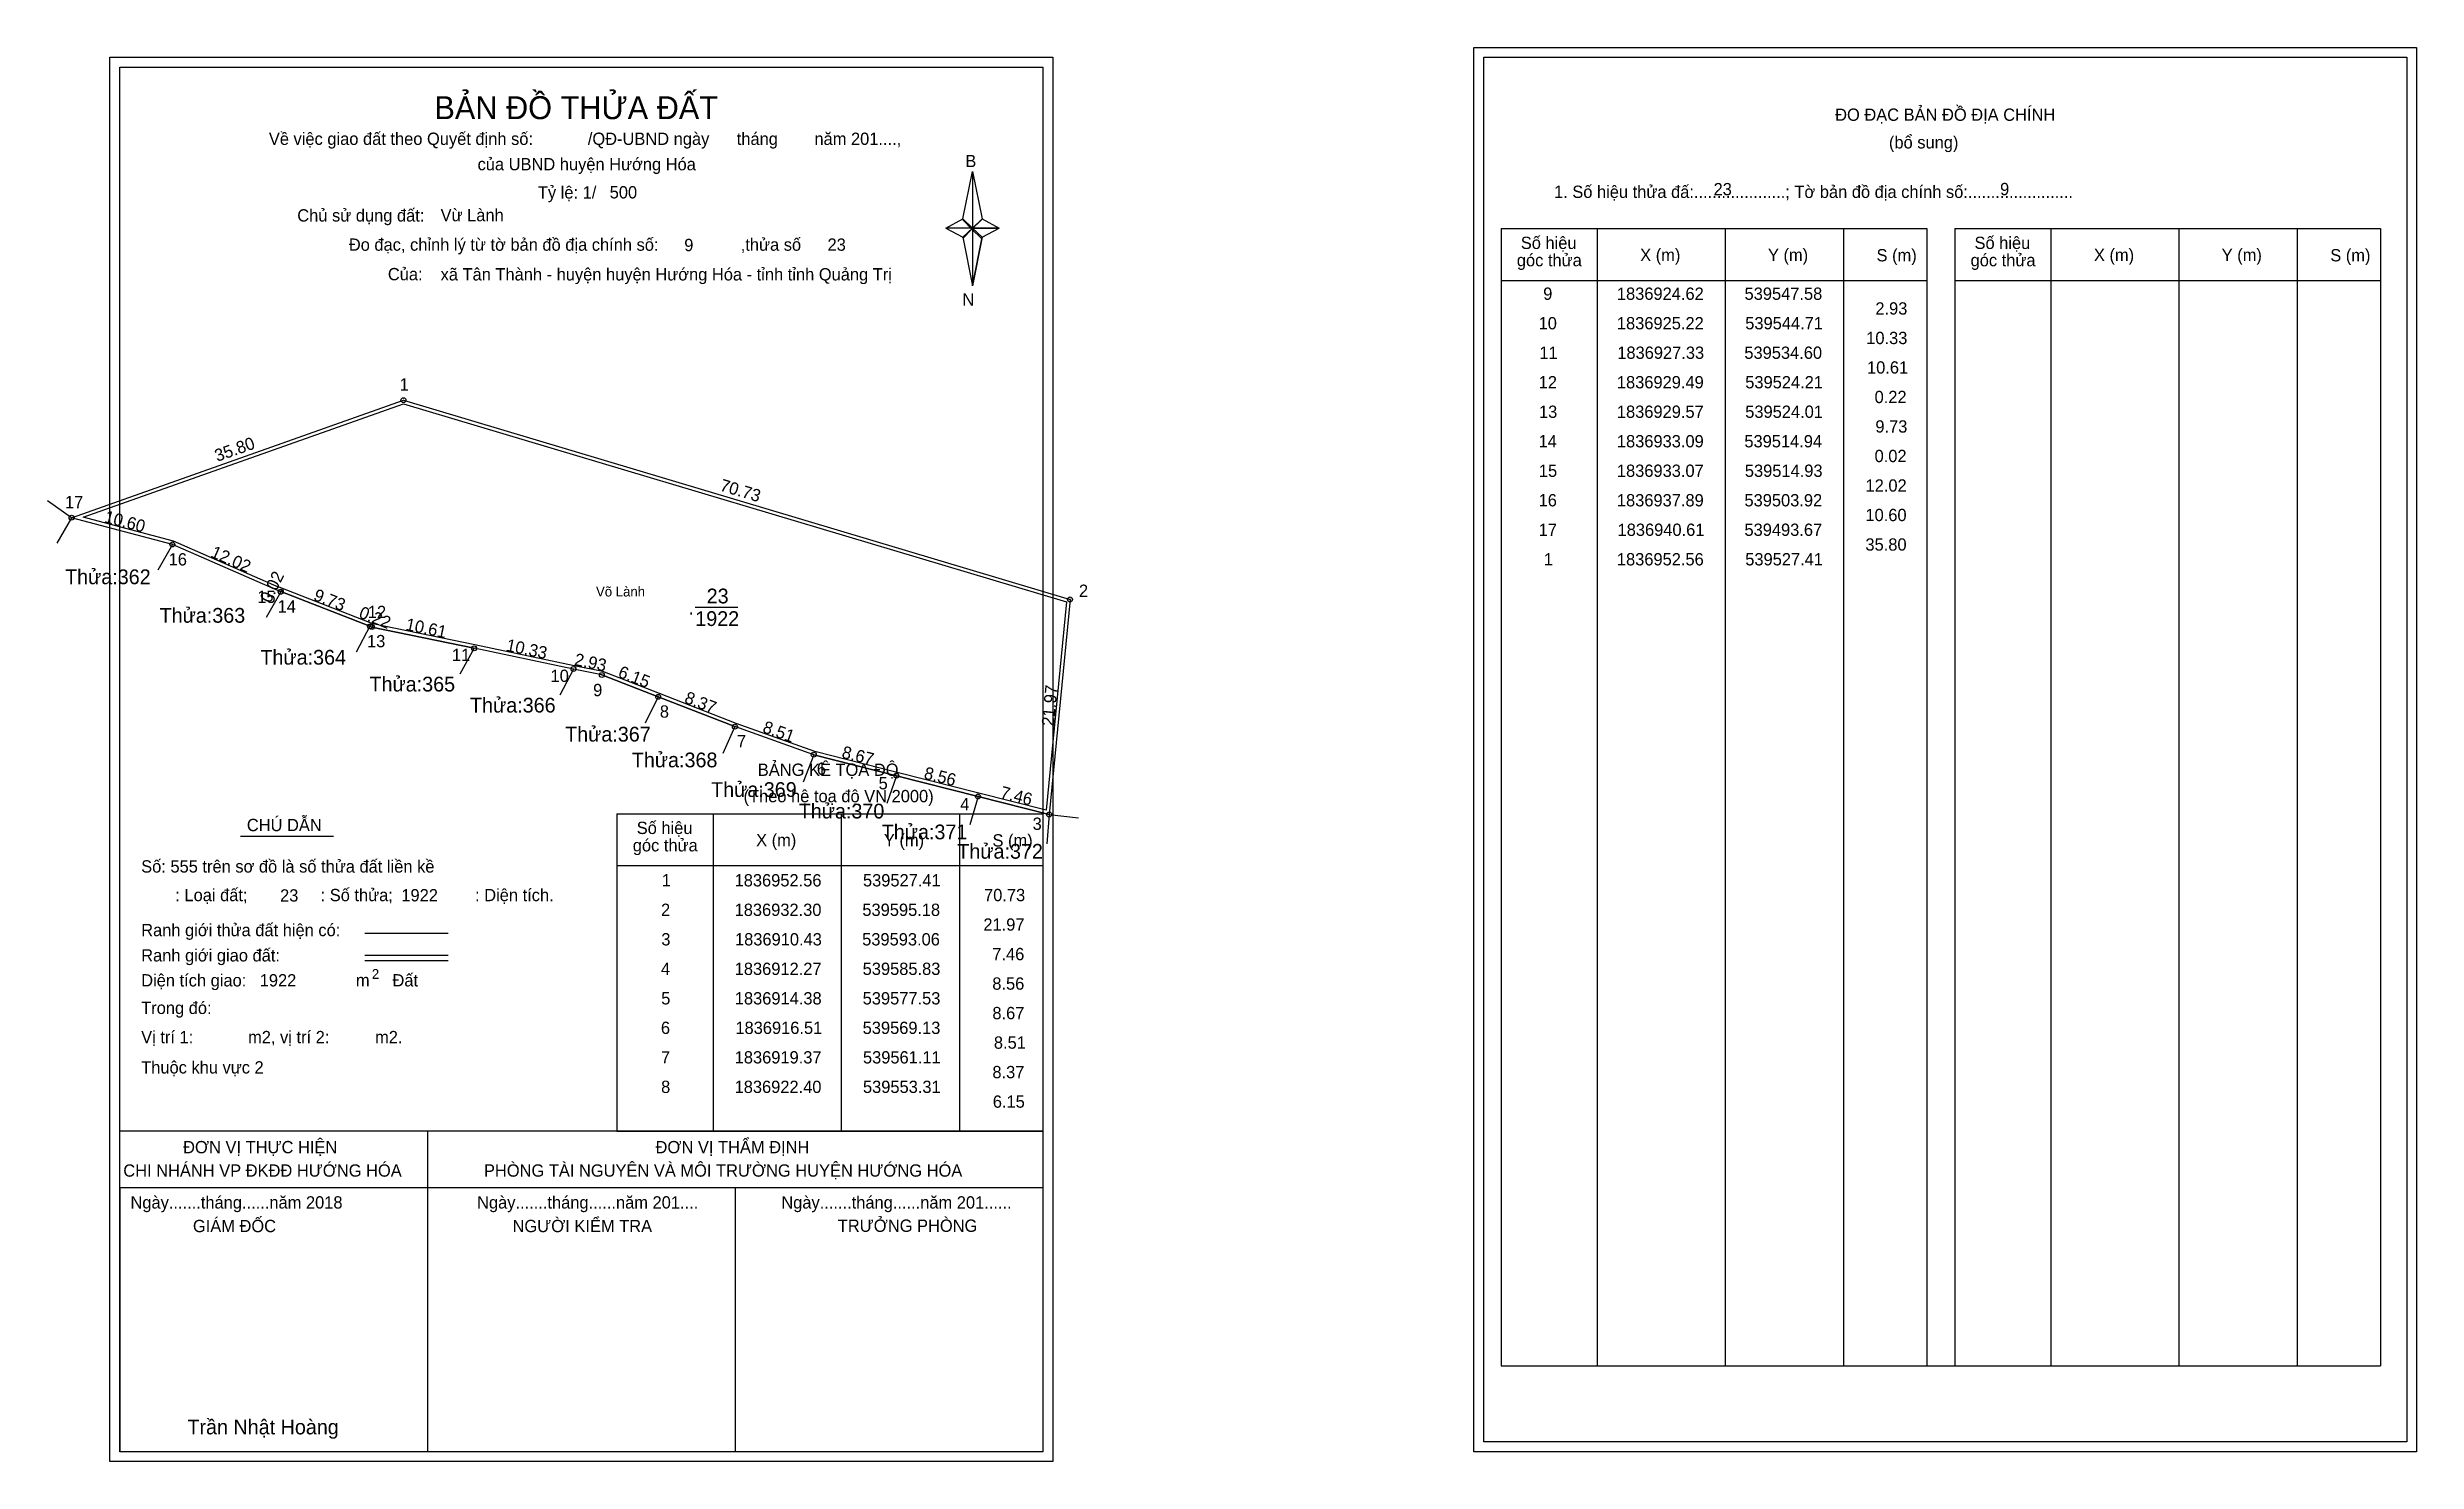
# Model space of a CAD drawing. Extents: x 539491 to 539732, y 1836845 to 1836988.
import ezdxf

# ---------------------------------------------------------------- set-up
doc = ezdxf.new("R2010")
doc.units = 0
for name, color, linetype in [('Level 1', 7, 'Continuous'), ('Level 10', 7, 'Continuous'), ('Level 11', 7, 'Continuous'), ('Level 13', 7, 'Continuous'), ('Level 27', 7, 'Continuous'), ('Level 28', 7, 'Continuous'), ('Level 3', 7, 'Continuous'), ('Level 36', 7, 'Continuous'), ('Level 49', 7, 'Continuous'), ('Level 5', 7, 'Continuous'), ('Level 53', 7, 'Continuous'), ('Level 55', 7, 'Continuous'), ('Level 6', 7, 'Continuous'), ('Level 63', 7, 'Continuous'), ('Level 9', 7, 'Continuous')]:
    doc.layers.add(name, color=color, linetype=linetype)

msp = doc.modelspace()

# ---------------------------------------------------------------- linework, layer by layer
at = {"layer": 'Level 1'}
for p, q in [((539637.24, 1836987.43), (539637.24, 1836987.43)), ((539498.57, 1836986.43), (539498.57, 1836986.43)), ((539584.28, 1836970.99), (539585.27, 1836975.81)), ((539585.27, 1836975.81), (539585.27, 1836970.04)), ((539585.27, 1836975.81), (539586.25, 1836970.99)), ((539582.56, 1836970.04), (539584.28, 1836970.99)), ((539584.28, 1836970.99), (539585.27, 1836970.04)), ((539585.19, 1836969.93), (539584.28, 1836970.88)), ((539586.18, 1836970.88), (539585.19, 1836969.93)), ((539585.19, 1836969.93), (539586.18, 1836970.88)), ((539586.25, 1836970.99), (539585.27, 1836970.04)), ((539585.27, 1836970.04), (539584.28, 1836969.12)), ((539585.19, 1836969.93), (539584.28, 1836969.01)), ((539584.28, 1836969.01), (539585.19, 1836969.93)), ((539584.28, 1836969.12), (539585.27, 1836964.19)), ((539586.18, 1836969.01), (539585.19, 1836969.93)), ((539585.27, 1836970.04), (539585.27, 1836964.19)), ((539585.27, 1836970.04), (539587.97, 1836970.04)), ((539585.27, 1836970.04), (539586.25, 1836969.12)), ((539586.25, 1836969.12), (539585.27, 1836964.19)), ((539586.25, 1836969.12), (539587.97, 1836970.04)), ((539639, 1836970), (539682.3, 1836970)), ((539648.8, 1836854.37), (539648.8, 1836970)), ((539661.83, 1836854.37), (539661.83, 1836970)), ((539673.82, 1836970), (539673.82, 1836854.37)), ((539682.3, 1836970), (539682.3, 1836854.37)), ((539685.13, 1836970), (539728.43, 1836970)), ((539694.93, 1836854.37), (539694.93, 1836970)), ((539707.96, 1836854.37), (539707.96, 1836970)), ((539719.95, 1836970), (539719.95, 1836854.37)), ((539728.43, 1836970), (539728.43, 1836854.37)), ((539639, 1836964.74), (539682.3, 1836964.74)), ((539685.13, 1836964.74), (539728.43, 1836964.74)), ((539549.12, 1836910.51), (539592.42, 1836910.51)), ((539558.92, 1836878.25), (539558.92, 1836910.51)), ((539571.95, 1836878.25), (539571.95, 1836910.51)), ((539583.94, 1836910.51), (539583.94, 1836878.25)), ((539549.12, 1836905.25), (539592.42, 1836905.25)), ((539523.47, 1836898.36), (539531.97, 1836898.36)), ((539523.47, 1836896.13), (539531.97, 1836896.13)), ((539523.47, 1836895.58), (539531.97, 1836895.58)), ((539551.99, 1836878.25), (539498.57, 1836878.25)), ((539592.42, 1836878.25), (539540, 1836878.25)), ((539549.12, 1836878.25), (539592.42, 1836878.25)), ((539592.42, 1836872.48), (539498.57, 1836872.48)), ((539498.57, 1836845.64), (539498.57, 1836872.48)), ((539639, 1836854.37), (539728.43, 1836854.37)), ((539592.42, 1836845.64), (539592.42, 1836845.64)), ((539731.09, 1836846.64), (539731.09, 1836846.64))]:
    msp.add_line(p, q, dxfattribs=at)
for points in [[(539584.28, 1836970.99), (539585.27, 1836975.81), (539585.27, 1836970.04)], [(539585.27, 1836970.04), (539586.25, 1836970.99), (539587.97, 1836970.04)], [(539582.56, 1836970.04), (539584.28, 1836969.12), (539585.27, 1836970.04)], [(539585.27, 1836970.04), (539585.27, 1836964.19), (539586.25, 1836969.12)]]:
    msp.add_lwpolyline(points, close=True, dxfattribs=at)
at = {"layer": 'Level 10'}
for p, q in [((539493.67, 1836940.61), (539527.41, 1836952.56)), ((539527.41, 1836952.56), (539595.18, 1836932.3)), ((539514.94, 1836933.09), (539524.01, 1836929.57)), ((539595.18, 1836932.3), (539593.06, 1836910.43)), ((539524.21, 1836929.49), (539534.6, 1836927.33)), ((539547.58, 1836924.62), (539553.31, 1836922.4)), ((539553.31, 1836922.4), (539561.11, 1836919.37)), ((539569.13, 1836916.51), (539577.53, 1836914.38)), ((539577.53, 1836914.38), (539585.83, 1836912.27)), ((539585.83, 1836912.27), (539593.06, 1836910.43))]:
    msp.add_line(p, q, dxfattribs=at)
for points in [[(539503.92, 1836937.89), (539493.67, 1836940.61), (539527.41, 1836952.56), (539595.18, 1836932.3), (539593.06, 1836910.43), (539585.83, 1836912.27), (539577.53, 1836914.38), (539569.13, 1836916.51), (539561.11, 1836919.37), (539553.31, 1836922.4), (539547.58, 1836924.62), (539544.71, 1836925.22), (539534.6, 1836927.33), (539524.21, 1836929.49), (539524.01, 1836929.57), (539514.94, 1836933.09), (539514.93, 1836933.07)], [(539504.04, 1836938.22), (539494.85, 1836940.66), (539527.42, 1836952.19), (539594.81, 1836932.04), (539592.75, 1836910.87), (539585.92, 1836912.61), (539577.62, 1836914.72), (539569.23, 1836916.85), (539561.23, 1836919.7), (539553.44, 1836922.73), (539547.68, 1836924.96), (539544.78, 1836925.56), (539534.67, 1836927.67), (539524.31, 1836929.83), (539524.14, 1836929.9), (539514.77, 1836933.53), (539514.77, 1836933.52)]]:
    msp.add_lwpolyline(points, close=True, dxfattribs=at)
at = {"layer": 'Level 11'}
for centre in [(539527.41, 1836952.56), (539493.67, 1836940.61), (539503.92, 1836937.89), (539503.92, 1836937.89), (539514.93, 1836933.07), (539514.94, 1836933.09), (539595.18, 1836932.3), (539524.01, 1836929.57), (539524.21, 1836929.49), (539534.6, 1836927.33), (539544.71, 1836925.22), (539547.58, 1836924.62), (539553.31, 1836922.4), (539561.11, 1836919.37), (539569.13, 1836916.51), (539577.53, 1836914.38), (539585.83, 1836912.27), (539593.06, 1836910.43)]:
    msp.add_circle(centre, 0.25, dxfattribs=at)
at = {"layer": 'Level 27'}
for p, q in [((539493.67, 1836940.61), (539491.21, 1836942.33)), ((539493.67, 1836940.61), (539492.18, 1836938.01)), ((539503.92, 1836937.89), (539502.45, 1836935.27)), ((539514.93, 1836933.07), (539513.45, 1836930.46)), ((539524.01, 1836929.57), (539522.59, 1836926.93)), ((539534.6, 1836927.33), (539533.16, 1836924.7)), ((539544.71, 1836925.22), (539543.32, 1836922.56)), ((539553.31, 1836922.4), (539551.98, 1836919.71)), ((539561.11, 1836919.37), (539559.89, 1836916.63)), ((539569.13, 1836916.51), (539568.05, 1836913.71)), ((539577.53, 1836914.38), (539576.57, 1836911.54)), ((539585.83, 1836912.27), (539585.01, 1836909.38)), ((539593.06, 1836910.43), (539592.83, 1836907.44)), ((539593.06, 1836910.43), (539596.04, 1836910.09))]:
    msp.add_line(p, q, dxfattribs=at)
at = {"layer": 'Level 3'}
for p, q in [((539639, 1836970), (539639, 1836854.37)), ((539685.13, 1836970), (539685.13, 1836854.37)), ((539549.12, 1836910.51), (539549.12, 1836878.25))]:
    msp.add_line(p, q, dxfattribs=at)
at = {"layer": 'Level 5'}
for p, q in [((539510.83, 1836908.24), (539520.31, 1836908.24)), ((539529.86, 1836878.25), (539529.86, 1836845.64)), ((539498.57, 1836872.48), (539498.57, 1836845.64)), ((539498.57, 1836872.48), (539498.57, 1836845.64)), ((539561.14, 1836872.48), (539561.14, 1836845.64))]:
    msp.add_line(p, q, dxfattribs=at)
at = {"layer": 'Level 63'}
for points in [[(539497.57, 1836987.43), (539593.42, 1836987.43), (539593.42, 1836844.64), (539497.57, 1836844.64)], [(539636.24, 1836988.43), (539732.09, 1836988.43), (539732.09, 1836845.64), (539636.24, 1836845.64)], [(539637.24, 1836987.43), (539731.09, 1836987.43), (539731.09, 1836846.64), (539637.24, 1836846.64)], [(539498.57, 1836986.43), (539592.42, 1836986.43), (539592.42, 1836845.64), (539498.57, 1836845.64)]]:
    msp.add_lwpolyline(points, close=True, dxfattribs=at)
at = {"layer": 'Level 9'}
msp.add_line((539557.08, 1836931.5), (539561.42, 1836931.5), dxfattribs=at)

# ---------------------------------------------------------------- texts
at = {"layer": 'Level 1'}
for s, height, p in [('BẢN ĐỒ THỬA ĐẤT', 2.3328, (539530.56, 1836981.13)), ('ĐO ĐẠC BẢN ĐỒ ĐỊA CHÍNH', 1.25, (539672.97, 1836980.96)), ('Về việc giao đất theo Quyết định số:            /QĐ-UBND ngày      tháng        năm 201....,      ', 1.25, (539513.73, 1836978.51)), ('B', 1.25, (539584.54, 1836976.25)), ('(bổ sung)', 1.25, (539678.44, 1836978.15)), ('của UBND huyện Hướng Hóa', 1.25, (539534.95, 1836975.93)), ('1. Số hiệu thửa đấ:....................; Tờ bản đồ địa chính số:.......................', 1.25, (539644.39, 1836973.12)), ('Chủ sử dụng đất:', 1.25, (539516.62, 1836970.72)), ('Đo đạc, chỉnh lý từ tờ bản đồ địa chính số:                  ,thửa số                 ', 1.25, (539521.86, 1836967.75)), ('Số hiệu', 1.25, (539641.01, 1836967.93)), ('X (m)', 1.25, (539653.15, 1836966.7)), ('Y (m)', 1.25, (539666.14, 1836966.7)), ('S (m)', 1.25, (539677.18, 1836966.67)), ('Số hiệu', 1.25, (539687.14, 1836967.93)), ('X (m)', 1.25, (539699.28, 1836966.7)), ('Y (m)', 1.25, (539712.27, 1836966.7)), ('S (m)', 1.25, (539723.31, 1836966.67)), ('Của:', 1.25, (539525.83, 1836964.75)), ('góc thửa', 1.25, (539640.61, 1836966.17)), ('góc thửa', 1.25, (539686.74, 1836966.17)), ('N', 1.25, (539584.24, 1836962.16)), ('BẢNG KÊ TỌA ĐỘ', 1.25, (539563.44, 1836914.36)), ('(Theo hệ toạ độ VN 2000)', 1.25, (539561.99, 1836911.68)), ('CHÚ DẪN', 1.25, (539511.49, 1836908.74)), ('góc thửa', 1.25, (539550.73, 1836906.68)), ('Số hiệu', 1.25, (539551.13, 1836908.45)), ('X (m)', 1.25, (539563.27, 1836907.21)), ('Y (m)', 1.25, (539576.26, 1836907.21)), ('S (m)', 1.25, (539587.3, 1836907.18)), ('Số: 555 trên sơ đồ là số thửa đất liền kề', 1.25, (539500.75, 1836904.53)), (': Loại đất;                : Số thửa;                  : Diện tích.', 1.25, (539504.22, 1836901.62)), ('Ranh giới thửa đất hiện có:', 1.25, (539500.75, 1836898.06)), ('Ranh giới giao đất:', 1.25, (539500.75, 1836895.49)), ('Diện tích giao:                                Đất ', 1.25, (539500.75, 1836892.95)), ('m', 1.25, (539522.58, 1836892.96)), ('2', 1, (539524.2, 1836893.72)), ('Trong đó: ', 1.25, (539500.75, 1836890.15)), ('Vị trí 1:            m2, vị trí 2:          m2.', 1.25, (539500.75, 1836887.18)), ('Thuộc khu vực 2', 1.25, (539500.75, 1836884.1)), ('ĐƠN VỊ THỰC HIỆN', 1.25, (539505.01, 1836875.99)), ('ĐƠN VỊ THẨM ĐỊNH', 1.25, (539553.04, 1836875.99)), ('CHI NHÁNH VP ĐKĐĐ HƯỚNG HÓA', 1.25, (539498.93, 1836873.61)), ('PHÒNG TÀI NGUYÊN VÀ MÔI TRƯỜNG HUYỆN HƯỚNG HÓA', 1.25, (539535.6, 1836873.61)), ('Ngày.......tháng......năm 2018', 1.25, (539499.66, 1836870.37)), ('Ngày.......tháng......năm 201....', 1.25, (539534.9, 1836870.37)), ('Ngày.......tháng......năm 201......', 1.25, (539565.83, 1836870.37)), ('GIÁM ĐỐC', 1.25, (539506.01, 1836867.97)), ('NGƯỜI KIỂM TRA', 1.25, (539538.5, 1836867.97)), ('TRƯỞNG PHÒNG', 1.25, (539571.57, 1836868)), ('Trần Nhật Hoàng', 1.5, (539505.45, 1836847.41))]:
    msp.add_text(s, height=height, dxfattribs=at).set_placement(p)
at = {"layer": 'Level 11'}
msp.add_text('Tỷ lệ: 1/', height=1.25, dxfattribs=at).set_placement((539541.08, 1836973.06))
at = {"layer": 'Level 13'}
for s, p in [('23', (539558.24, 1836931.9)), ('.', (539556.38, 1836930.75)), ('1922', (539557.08, 1836929.6))]:
    msp.add_text(s, height=1.5, dxfattribs=at).set_placement(p)
at = {"layer": 'Level 28'}
msp.add_text('Võ Lành', height=1, dxfattribs=at).set_placement((539546.99, 1836932.6))
at = {"layer": 'Level 36'}
for s, p in [('Thửa:362', (539493.01, 1836933.85)), ('Thửa:363', (539502.62, 1836929.93)), ('Thửa:364', (539512.87, 1836925.67)), ('Thửa:365', (539523.96, 1836922.94)), ('Thửa:366', (539534.18, 1836920.8)), ('Thửa:367', (539543.85, 1836917.85)), ('Thửa:368', (539550.63, 1836915.23)), ('Thửa:369', (539558.69, 1836912.22)), ('Thửa:370', (539567.6, 1836910.03)), ('Thửa:371', (539576.04, 1836907.91)), ('Thửa:372', (539583.72, 1836905.94))]:
    msp.add_text(s, height=1.5, dxfattribs=at).set_placement(p)
at = {"layer": 'Level 49'}
for s, rotation, p in [('35.80', 19.5027, (539508.48, 1836946.28)), ('70.73', 343.3503, (539559.5, 1836943.38)), ('10.60', 345.1382, (539496.92, 1836940.16)), ('12.02', 336.357, (539507.72, 1836936.66)), ('0.02', 63.4349, (539513.87, 1836931.85)), ('9.73', 338.7891, (539518.18, 1836932.26)), ('0.22', 338.1986, (539522.79, 1836930.49)), ('10.61', 348.2559, (539527.56, 1836929.2)), ('10.33', 348.2113, (539537.78, 1836927.08)), ('2.93', 348.1919, (539544.72, 1836925.63)), ('6.15', 338.8219, (539549.14, 1836924.44)), ('8.37', 338.7708, (539555.89, 1836921.83)), ('21.97', 84.4571, (539593.53, 1836919.37)), ('8.51', 340.3733, (539563.84, 1836918.82)), ('8.67', 345.7713, (539571.9, 1836916.22)), ('8.56', 345.7366, (539580.25, 1836914.1)), ('7.46', 345.7216, (539588.01, 1836912.13))]:
    msp.add_text(s, height=1.25, rotation=rotation, dxfattribs=at).set_placement(p)
at = {"layer": 'Level 53'}
for s, p in [('9', (539643.29, 1836962.76)), ('1836924.62', (539650.78, 1836962.76)), ('539547.58', (539663.76, 1836962.76)), ('10', (539642.82, 1836959.76)), ('1836925.22', (539650.78, 1836959.76)), ('539544.71', (539663.83, 1836959.76)), ('2.93', (539677.06, 1836961.26)), ('10.33', (539676.13, 1836958.26)), ('11', (539642.9, 1836956.76)), ('1836927.33', (539650.82, 1836956.76)), ('539534.60', (539663.74, 1836956.76)), ('10.61', (539676.21, 1836955.26)), ('12', (539642.83, 1836953.76)), ('1836929.49', (539650.78, 1836953.76)), ('539524.21', (539663.83, 1836953.76)), ('0.22', (539676.98, 1836952.26)), ('13', (539642.86, 1836950.76)), ('1836929.57', (539650.78, 1836950.76)), ('539524.01', (539663.83, 1836950.76)), ('14', (539642.82, 1836947.76)), ('1836933.09', (539650.78, 1836947.76)), ('539514.94', (539663.74, 1836947.76)), ('9.73', (539677.06, 1836949.26)), ('0.02', (539676.98, 1836946.26)), ('15', (539642.85, 1836944.76)), ('1836933.07', (539650.78, 1836944.76)), ('539514.93', (539663.79, 1836944.76)), ('12.02', (539676.06, 1836943.26)), ('16', (539642.82, 1836941.76)), ('1836937.89', (539650.78, 1836941.76)), ('539503.92', (539663.75, 1836941.76)), ('10.60', (539676.05, 1836940.26)), ('17', (539642.83, 1836938.76)), ('1836940.61', (539650.85, 1836938.76)), ('539493.67', (539663.75, 1836938.76)), ('1', (539643.36, 1836935.76)), ('1836952.56', (539650.78, 1836935.76)), ('539527.41', (539663.83, 1836935.76)), ('35.80', (539676.05, 1836937.26)), ('1', (539553.67, 1836903.12)), ('1836952.56', (539561.08, 1836903.12)), ('539527.41', (539574.13, 1836903.12)), ('70.73', (539586.44, 1836901.62)), ('2', (539553.6, 1836900.12)), ('1836932.30', (539561.08, 1836900.12)), ('539595.18', (539574.07, 1836900.12)), ('3', (539553.63, 1836897.12)), ('1836910.43', (539561.12, 1836897.12)), ('539593.06', (539574.05, 1836897.12)), ('21.97', (539586.37, 1836898.62)), ('7.46', (539587.28, 1836895.62)), ('4', (539553.59, 1836894.12)), ('1836912.27', (539561.09, 1836894.12)), ('539585.83', (539574.1, 1836894.12)), ('8.56', (539587.28, 1836892.62)), ('5', (539553.62, 1836891.12)), ('1836914.38', (539561.1, 1836891.12)), ('539577.53', (539574.1, 1836891.12)), ('8.67', (539587.29, 1836889.62)), ('6', (539553.59, 1836888.12)), ('1836916.51', (539561.16, 1836888.12)), ('539569.13', (539574.1, 1836888.12)), ('7', (539553.6, 1836885.12)), ('1836919.37', (539561.09, 1836885.12)), ('539561.11', (539574.13, 1836885.12)), ('8.51', (539587.44, 1836886.62)), ('8.37', (539587.29, 1836883.62)), ('8', (539553.61, 1836882.12)), ('1836922.40', (539561.08, 1836882.12)), ('539553.31', (539574.13, 1836882.12)), ('6.15', (539587.33, 1836880.62))]:
    msp.add_text(s, height=1.25, dxfattribs=at).set_placement(p)
at = {"layer": 'Level 55'}
for s, height, p in [('1', 0.2, (539527.36, 1836952.56)), ('17', 0.2, (539493.53, 1836940.61)), ('362', 0.055, (539493.61, 1836940.55)), ('362', 0.055, (539493.61, 1836940.55)), ('16', 0.2, (539503.78, 1836937.89)), ('362', 0.055, (539503.86, 1836937.83)), ('362', 0.055, (539503.86, 1836937.83)), ('363', 0.055, (539503.86, 1836937.83)), ('363', 0.055, (539503.86, 1836937.83)), ('15', 0.2, (539514.79, 1836933.07)), ('14', 0.2, (539514.8, 1836933.09)), ('364', 0.055, (539514.87, 1836933.02)), ('364', 0.055, (539514.88, 1836933.04)), ('363', 0.055, (539514.87, 1836933.02)), ('363', 0.055, (539514.87, 1836933.02)), ('2', 0.2, (539595.11, 1836932.3)), ('13', 0.2, (539523.87, 1836929.57)), ('364', 0.055, (539523.95, 1836929.52)), ('365', 0.055, (539523.95, 1836929.52)), ('12', 0.2, (539524.07, 1836929.49)), ('365', 0.055, (539524.15, 1836929.44)), ('11', 0.2, (539534.47, 1836927.33)), ('365', 0.055, (539534.54, 1836927.28)), ('366', 0.055, (539534.54, 1836927.28)), ('10', 0.2, (539544.57, 1836925.22)), ('366', 0.055, (539544.65, 1836925.17)), ('367', 0.055, (539544.65, 1836925.17)), ('9', 0.2, (539547.51, 1836924.62)), ('367', 0.055, (539547.52, 1836924.56)), ('367', 0.055, (539553.25, 1836922.34)), ('368', 0.055, (539553.25, 1836922.34)), ('8', 0.2, (539553.24, 1836922.4)), ('7', 0.2, (539561.04, 1836919.37)), ('368', 0.055, (539561.05, 1836919.31)), ('369', 0.055, (539561.05, 1836919.31)), ('369', 0.055, (539569.07, 1836916.46)), ('370', 0.055, (539569.07, 1836916.46)), ('6', 0.2, (539569.06, 1836916.51)), ('370', 0.055, (539577.47, 1836914.32)), ('5', 0.2, (539577.47, 1836914.38)), ('371', 0.055, (539577.47, 1836914.32)), ('4', 0.2, (539585.76, 1836912.27)), ('372', 0.055, (539585.77, 1836912.22)), ('371', 0.055, (539585.77, 1836912.22)), ('372', 0.055, (539593, 1836910.38)), ('3', 0.2, (539593, 1836910.43))]:
    msp.add_text(s, height=height, dxfattribs=at).set_placement(p)
at = {"layer": 'Level 6'}
for s, p in [('500', (539548.38, 1836973.07)), ('23', (539660.61, 1836973.39)), ('9', (539689.74, 1836973.4)), ('Vừ Lành', (539531.19, 1836970.75)), ('9', (539555.96, 1836967.71)), ('23', (539570.53, 1836967.75)), ('xã Tân Thành - huyện huyện Hướng Hóa - tỉnh tỉnh Quảng Trị', (539531.19, 1836964.73)), ('23', (539514.87, 1836901.58)), ('1922', (539527.2, 1836901.6)), ('1922', (539512.8, 1836892.95))]:
    msp.add_text(s, height=1.25, dxfattribs=at).set_placement(p)
at = {"layer": 'Level 9'}
for s, p in [('1', (539527.03, 1836953.54)), ('17', (539493, 1836941.57)), ('16', (539503.54, 1836935.75)), ('15', (539512.55, 1836931.94)), ('14', (539514.62, 1836930.97)), ('12', (539523.79, 1836930.4)), ('2', (539596.09, 1836932.56)), ('13', (539523.71, 1836927.44)), ('11', (539532.34, 1836926.03)), ('10', (539542.37, 1836923.91)), ('9', (539546.7, 1836922.46)), ('8', (539553.48, 1836920.28)), ('7', (539561.32, 1836917.27)), ('6', (539569.44, 1836914.46)), ('5', (539575.72, 1836912.99)), ('4', (539584.01, 1836910.85)), ('3', (539591.38, 1836908.87))]:
    msp.add_text(s, height=1.25, dxfattribs=at).set_placement(p)

doc.saveas('drawing.dxf')
